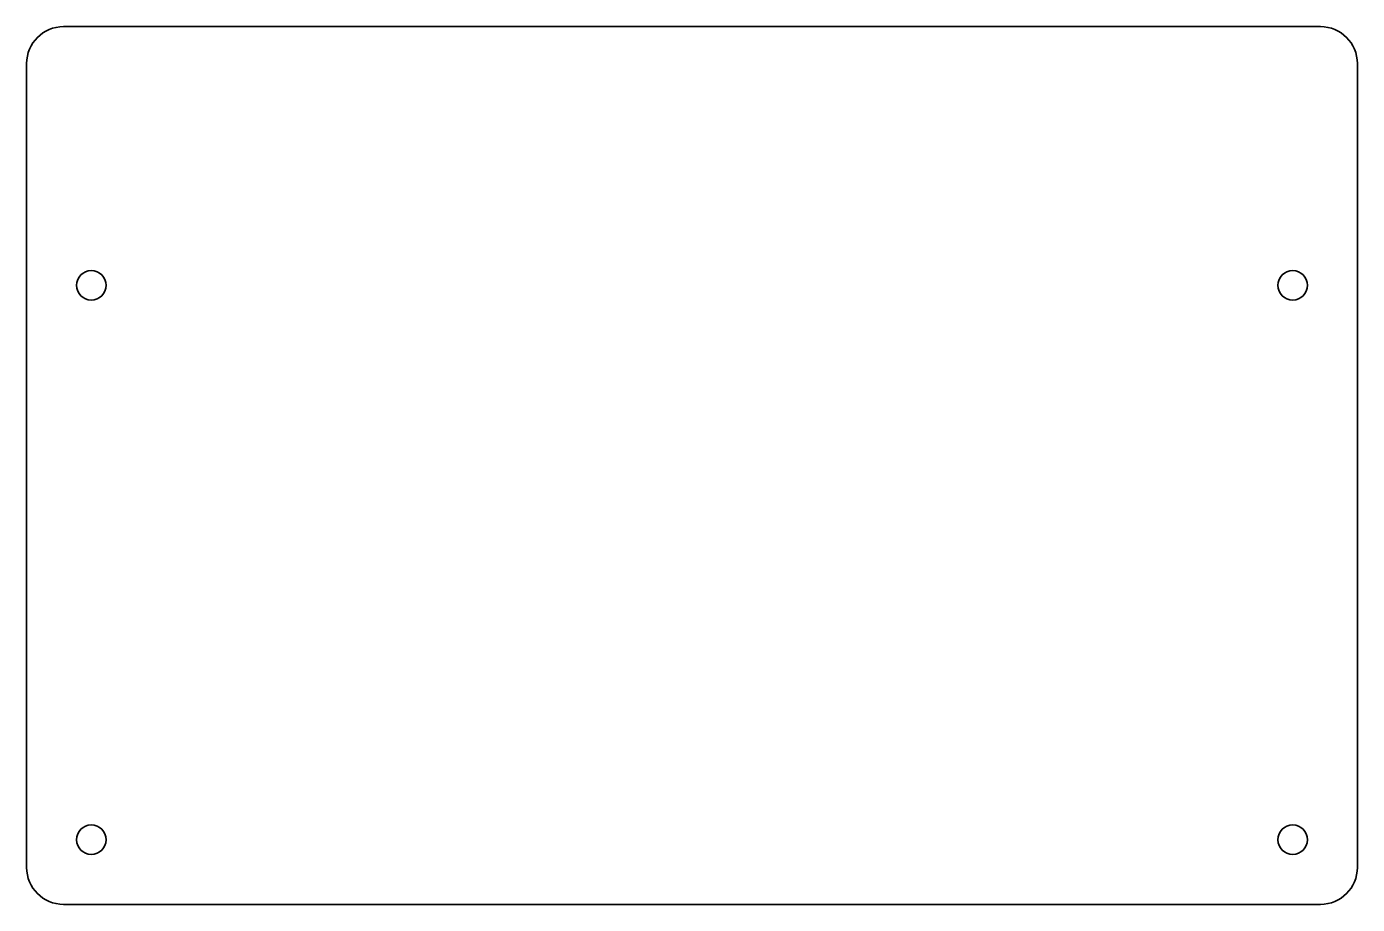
# Model space of a CAD drawing. Header units: inches. Extents: x 0 to 288, y 0 to 190.
import ezdxf

# ---------------------------------------------------------------- set-up
doc = ezdxf.new("R2010")
doc.units = ezdxf.units.IN
doc.header["$MEASUREMENT"] = 0
doc.layers.add('SIMUMAK Visible (ISO)', color=7, linetype='Continuous', lineweight=35)

# ---------------------------------------------------------------- blocks, each defined once
blk = doc.blocks.new('SMB-01-TAPT-01_Sheet_SMB-01-TAPT-01')
at = {"layer": 'SIMUMAK Visible (ISO)'}
for p, q in [((136, 95), (-136, 95)), ((-144, 87), (-144, -87)), ((144, -87), (144, 87)), ((-136, -95), (136, -95))]:
    blk.add_line(p, q, dxfattribs=at)
for centre in [(-130, 39), (130, 39), (-130, -81), (130, -81)]:
    blk.add_circle(centre, 3.2, dxfattribs=at)
at = {"layer": 'SIMUMAK Visible (ISO)', "extrusion": (0, 0, -1)}
for centre, start, end in [((136, 87), 0, 90), ((-136, 87), 90, 180), ((136, -87), 270, 360), ((-136, -87), 180, 270)]:
    blk.add_arc(centre, 8, start, end, dxfattribs=at)

msp = doc.modelspace()

# ---------------------------------------------------------------- block references
msp.add_blockref('SMB-01-TAPT-01_Sheet_SMB-01-TAPT-01', (144, 95))

doc.saveas('drawing.dxf')
